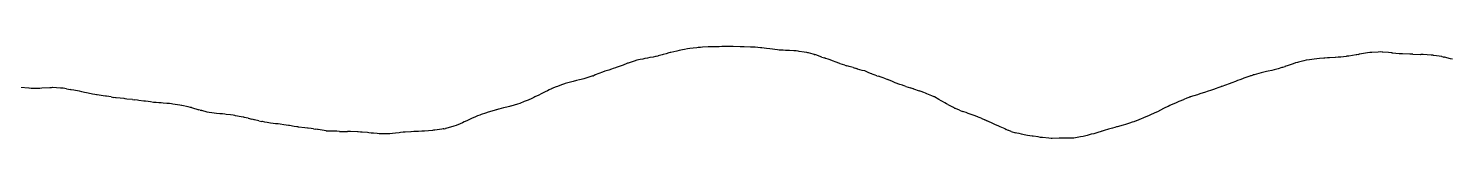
# Model space of a CAD drawing. Extents: x -19 to 227, y -64 to 33.
# Drawn here: x 20.95 to 61.13, y -10.67 to -8.08 of the extents above; entities that cross this region are included whole.
import ezdxf

# ---------------------------------------------------------------- set-up
doc = ezdxf.new("R2010")
doc.units = 0

msp = doc.modelspace()

# ---------------------------------------------------------------- linework, layer by layer
at = {"layer": 'MIDPLANE_Z0_OUTLINE'}
for p, q in [((38.2961, -8.4336), (38.2204, -8.4472)), ((38.3547, -8.4204), (38.2961, -8.4336)), ((38.4259, -8.4044), (38.3547, -8.4204)), ((38.4971, -8.3915), (38.4259, -8.4044)), ((38.5879, -8.3749), (38.4971, -8.3915)), ((38.6547, -8.3628), (38.5879, -8.3749)), ((38.6695, -8.3601), (38.6547, -8.3628)), ((38.7197, -8.3475), (38.6695, -8.3601)), ((38.7259, -8.3459), (38.7197, -8.3475)), ((38.8374, -8.3136), (38.7259, -8.3459)), ((38.8717, -8.3037), (38.8374, -8.3136)), ((38.9547, -8.2809), (38.8717, -8.3037)), ((39.0259, -8.2614), (38.9547, -8.2809)), ((39.0669, -8.2509), (39.0259, -8.2614)), ((39.0827, -8.2469), (39.0669, -8.2509)), ((39.2547, -8.2056), (39.0827, -8.2469)), ((39.3259, -8.1885), (39.2547, -8.2056)), ((39.4142, -8.1709), (39.3259, -8.1885)), ((39.4698, -8.1598), (39.4142, -8.1709)), ((39.5547, -8.1458), (39.4698, -8.1598)), ((39.6259, -8.1341), (39.5547, -8.1458)), ((39.713, -8.1239), (39.6259, -8.1341)), ((39.8181, -8.1115), (39.713, -8.1239)), ((39.8547, -8.1083), (39.8181, -8.1115)), ((39.9259, -8.1022), (39.8547, -8.1083)), ((39.9843, -8.0995), (39.9259, -8.1022)), ((40.1372, -8.0924), (39.9843, -8.0995)), ((40.1547, -8.0923), (40.1372, -8.0924)), ((40.2259, -8.0919), (40.1547, -8.0923)), ((40.2676, -8.0909), (40.2259, -8.0919)), ((40.4428, -8.0868), (40.2676, -8.0909)), ((40.4547, -8.0863), (40.4428, -8.0868)), ((40.5259, -8.0829), (40.4547, -8.0863)), ((40.5482, -8.0827), (40.5259, -8.0829)), ((40.748, -8.0816), (40.5482, -8.0827)), ((40.7547, -8.0817), (40.748, -8.0816)), ((40.8259, -8.0827), (40.7547, -8.0817)), ((40.8477, -8.0828), (40.8259, -8.0827)), ((41.0464, -8.0832), (40.8477, -8.0828)), ((41.0547, -8.0837), (41.0464, -8.0832)), ((41.1259, -8.0881), (41.0547, -8.0837)), ((41.1584, -8.0891), (41.1259, -8.0881)), ((41.3349, -8.0947), (41.1584, -8.0891)), ((41.3547, -8.0953), (41.3349, -8.0947)), ((41.4259, -8.0976), (41.3547, -8.0953)), ((41.4717, -8.1014), (41.4259, -8.0976)), ((41.6161, -8.1136), (41.4717, -8.1014)), ((41.6547, -8.1167), (41.6161, -8.1136)), ((41.7259, -8.1225), (41.6547, -8.1167)), ((41.7892, -8.1317), (41.7259, -8.1225)), ((41.8842, -8.1454), (41.7892, -8.1317)), ((41.9547, -8.1555), (41.8842, -8.1454)), ((42.0259, -8.1656), (41.9547, -8.1555)), ((42.094, -8.1747), (42.0259, -8.1656)), ((42.1476, -8.182), (42.094, -8.1747)), ((42.2547, -8.1849), (42.1476, -8.182)), ((42.3259, -8.1869), (42.2547, -8.1849)), ((42.3934, -8.1907), (42.3259, -8.1869)), ((42.4365, -8.1931), (42.3934, -8.1907)), ((42.5547, -8.1977), (42.4365, -8.1931)), ((42.6259, -8.2004), (42.5547, -8.1977)), ((42.6816, -8.2105), (42.6259, -8.2004)), ((42.7134, -8.2162), (42.6816, -8.2105)), ((42.8547, -8.2367), (42.7134, -8.2162)), ((42.9259, -8.247), (42.8547, -8.2367)), ((42.9569, -8.2561), (42.9259, -8.247)), ((42.9698, -8.2598), (42.9569, -8.2561)), ((43.1036, -8.295), (42.9698, -8.2598)), ((43.1369, -8.3037), (43.1036, -8.295)), ((43.1369, -8.3037), (43.1547, -8.3088)), ((43.206, -8.3237), (43.1547, -8.3088)), ((43.2226, -8.328), (43.206, -8.3237)), ((43.2259, -8.3289), (43.2226, -8.328)), ((43.3517, -8.3749), (43.2259, -8.3289)), ((43.3517, -8.3749), (43.4271, -8.4025)), ((43.4547, -8.4126), (43.4271, -8.4025)), ((43.5259, -8.4386), (43.4547, -8.4126)), ((57.2547, -8.4328), (57.188, -8.4416)), ((57.3259, -8.4233), (57.2547, -8.4328)), ((57.4055, -8.4166), (57.3259, -8.4233)), ((57.5229, -8.4067), (57.4055, -8.4166)), ((57.5547, -8.4055), (57.5229, -8.4067)), ((57.6259, -8.4028), (57.5547, -8.4055)), ((57.6867, -8.3984), (57.6259, -8.4028)), ((57.8426, -8.387), (57.6867, -8.3984)), ((57.8547, -8.3866), (57.8426, -8.387)), ((57.9259, -8.3839), (57.8547, -8.3866)), ((57.9539, -8.3806), (57.9259, -8.3839)), ((58.0021, -8.3749), (57.9539, -8.3806)), ((58.1547, -8.3569), (58.0021, -8.3749)), ((58.1752, -8.3545), (58.1547, -8.3569)), ((58.2206, -8.3484), (58.1752, -8.3545)), ((58.2259, -8.3477), (58.2206, -8.3484)), ((58.435, -8.314), (58.2259, -8.3477)), ((58.4547, -8.3109), (58.435, -8.314)), ((58.4994, -8.3037), (58.4547, -8.3109)), ((58.4994, -8.3037), (58.5043, -8.3028)), ((58.5043, -8.3028), (58.5259, -8.299)), ((58.5301, -8.2982), (58.5259, -8.299)), ((58.5317, -8.298), (58.5301, -8.2982)), ((58.7547, -8.261), (58.5317, -8.298)), ((58.8259, -8.2491), (58.7547, -8.261)), ((58.867, -8.2467), (58.8259, -8.2491)), ((58.884, -8.2457), (58.867, -8.2467)), ((59.0547, -8.2341), (58.884, -8.2457)), ((59.1259, -8.2293), (59.0547, -8.2341)), ((59.1718, -8.2342), (59.1259, -8.2293)), ((59.1931, -8.2365), (59.1718, -8.2342)), ((59.3547, -8.2483), (59.1931, -8.2365)), ((59.4259, -8.2535), (59.3547, -8.2483)), ((59.455, -8.2601), (59.4259, -8.2535)), ((59.4668, -8.2628), (59.455, -8.2601)), ((59.6547, -8.281), (59.4668, -8.2628)), ((59.7259, -8.2879), (59.6547, -8.281)), ((59.7371, -8.2884), (59.7259, -8.2879)), ((59.741, -8.2886), (59.7371, -8.2884)), ((59.9547, -8.2927), (59.741, -8.2886)), ((60.0259, -8.2941), (59.9547, -8.2927)), ((60.0327, -8.2945), (60.0259, -8.2941)), ((60.035, -8.2946), (60.0327, -8.2945)), ((60.035, -8.2946), (60.2547, -8.3035)), ((60.2547, -8.3035), (60.2596, -8.3037)), ((60.2608, -8.3037), (60.2596, -8.3037)), ((60.3232, -8.3064), (60.2608, -8.3037)), ((60.3254, -8.3066), (60.3232, -8.3064)), ((60.3259, -8.3066), (60.3254, -8.3066)), ((60.5547, -8.3225), (60.3259, -8.3066)), ((60.6037, -8.3259), (60.5547, -8.3225)), ((60.6223, -8.3279), (60.6037, -8.3259)), ((60.6259, -8.3283), (60.6223, -8.3279)), ((60.8547, -8.3652), (60.6259, -8.3283)), ((60.8631, -8.3665), (60.8547, -8.3652)), ((60.9068, -8.3749), (60.8631, -8.3665)), ((60.9068, -8.3749), (60.9259, -8.3786)), ((60.9347, -8.3808), (60.9259, -8.3786)), ((61.1053, -8.4243), (60.9347, -8.3808)), ((61.1547, -8.4348), (61.1053, -8.4243)), ((37.1547, -8.8053), (36.9477, -8.8819)), ((37.2259, -8.779), (37.1547, -8.8053)), ((37.3363, -8.7425), (37.2259, -8.779)), ((37.4123, -8.7174), (37.3363, -8.7425)), ((37.4547, -8.7033), (37.4123, -8.7174)), ((37.5259, -8.6796), (37.4547, -8.7033)), ((37.5388, -8.6749), (37.5259, -8.6796)), ((37.6863, -8.6216), (37.5388, -8.6749)), ((37.736, -8.6037), (37.6863, -8.6216)), ((37.7547, -8.5956), (37.736, -8.6037)), ((37.8259, -8.565), (37.7547, -8.5956)), ((37.8671, -8.5519), (37.8259, -8.565)), ((37.8827, -8.5469), (37.8671, -8.5519)), ((38.0547, -8.4885), (37.8827, -8.5469)), ((38.1259, -8.4642), (38.0547, -8.4885)), ((38.2204, -8.4472), (38.1259, -8.4642)), ((43.5828, -8.4595), (43.5259, -8.4386)), ((43.6466, -8.483), (43.5828, -8.4595)), ((43.7547, -8.5251), (43.6466, -8.483)), ((43.8259, -8.5529), (43.7547, -8.5251)), ((43.8536, -8.5614), (43.8259, -8.5529)), ((43.8647, -8.5649), (43.8536, -8.5614)), ((43.937, -8.5862), (43.8647, -8.5649)), ((43.9959, -8.6037), (43.937, -8.5862)), ((43.9959, -8.6037), (44.0547, -8.6205)), ((44.097, -8.6326), (44.0547, -8.6205)), ((44.1222, -8.6392), (44.097, -8.6326)), ((44.1259, -8.6402), (44.1222, -8.6392)), ((44.2342, -8.6749), (44.1259, -8.6402)), ((44.2342, -8.6749), (44.3254, -8.7042)), ((44.3547, -8.7138), (44.3254, -8.7042)), ((44.4259, -8.7373), (44.3547, -8.7138)), ((44.4888, -8.752), (44.4259, -8.7373)), ((44.5608, -8.7688), (44.4888, -8.752)), ((44.6547, -8.8094), (44.5608, -8.7688)), ((44.7259, -8.8403), (44.6547, -8.8094)), ((55.7547, -8.8217), (55.5557, -8.874)), ((55.8259, -8.803), (55.7547, -8.8217)), ((55.9073, -8.7862), (55.8259, -8.803)), ((55.9528, -8.7768), (55.9073, -8.7862)), ((56.0547, -8.7554), (55.9528, -8.7768)), ((56.1259, -8.7404), (56.0547, -8.7554)), ((56.2378, -8.7067), (56.1259, -8.7404)), ((56.3429, -8.6749), (56.2378, -8.7067)), ((56.3547, -8.6714), (56.3429, -8.6749)), ((56.3598, -8.6699), (56.3547, -8.6714)), ((56.4184, -8.6481), (56.3598, -8.6699)), ((56.4259, -8.6453), (56.4184, -8.6481)), ((56.5152, -8.6135), (56.4259, -8.6453)), ((56.5426, -8.6037), (56.5152, -8.6135)), ((56.6547, -8.5655), (56.5426, -8.6037)), ((56.7259, -8.5412), (56.6547, -8.5655)), ((56.7838, -8.527), (56.7259, -8.5412)), ((56.8087, -8.5209), (56.7838, -8.527)), ((56.9547, -8.4843), (56.8087, -8.5209)), ((57.0259, -8.4665), (56.9547, -8.4843)), ((57.1169, -8.4525), (57.0259, -8.4665)), ((57.188, -8.4416), (57.1169, -8.4525)), ((20.9547, -9.2571), (20.7259, -9.2338)), ((21.6209, -9.2401), (21.5873, -9.2423)), ((21.6259, -9.2398), (21.6209, -9.2401)), ((21.8547, -9.2554), (21.6259, -9.2398)), ((35.8462, -9.2189), (35.7259, -9.2683)), ((35.8834, -9.2037), (35.8462, -9.2189)), ((35.9547, -9.1757), (35.8834, -9.2037)), ((36.0259, -9.1477), (35.9547, -9.1757)), ((36.0821, -9.131), (36.0259, -9.1477)), ((36.1055, -9.1241), (36.0821, -9.131)), ((36.2547, -9.0829), (36.1055, -9.1241)), ((36.3259, -9.0632), (36.2547, -9.0829)), ((36.4264, -9.0404), (36.3259, -9.0632)), ((36.5077, -9.0219), (36.4264, -9.0404)), ((36.5547, -9.0112), (36.5077, -9.0219)), ((36.6259, -8.9951), (36.5547, -9.0112)), ((36.6829, -8.9749), (36.6259, -8.9951)), ((36.8232, -8.9253), (36.6829, -8.9749)), ((36.8547, -8.9142), (36.8232, -8.9253)), ((36.8843, -8.9037), (36.8547, -8.9142)), ((36.8843, -8.9037), (36.8895, -8.9019)), ((36.8895, -8.9019), (36.9259, -8.8898)), ((36.9421, -8.8839), (36.9259, -8.8898)), ((36.9477, -8.8819), (36.9421, -8.8839)), ((44.7592, -8.8512), (44.7259, -8.8403)), ((44.7736, -8.856), (44.7592, -8.8512)), ((44.8535, -8.8846), (44.7736, -8.856)), ((44.9068, -8.9037), (44.8535, -8.8846)), ((44.9068, -8.9037), (44.9547, -8.918)), ((44.9984, -8.9312), (44.9547, -8.918)), ((45.0226, -8.9415), (44.9984, -8.9312)), ((45.0259, -8.9429), (45.0226, -8.9415)), ((45.1113, -8.9749), (45.0259, -8.9429)), ((45.1113, -8.9749), (45.2156, -9.014)), ((45.2547, -9.0297), (45.2156, -9.014)), ((45.3259, -9.0583), (45.2547, -9.0297)), ((45.3789, -9.0836), (45.3259, -9.0583)), ((45.4243, -9.1053), (45.3789, -9.0836)), ((45.5547, -9.1492), (45.4243, -9.1053)), ((45.6259, -9.1732), (45.5547, -9.1492)), ((45.6425, -9.179), (45.6259, -9.1732)), ((45.6486, -9.1811), (45.6425, -9.179)), ((45.6752, -9.1891), (45.6486, -9.1811)), ((45.7234, -9.2037), (45.6752, -9.1891)), ((45.7234, -9.2037), (45.8547, -9.2476)), ((54.5547, -9.2361), (54.4513, -9.2749)), ((54.6169, -9.2127), (54.5547, -9.2361)), ((54.6241, -9.2098), (54.6169, -9.2127)), ((54.6259, -9.209), (54.6241, -9.2098)), ((54.6391, -9.2048), (54.6259, -9.209)), ((54.6429, -9.2037), (54.6391, -9.2048)), ((54.8547, -9.1307), (54.6429, -9.2037)), ((54.9259, -9.1061), (54.8547, -9.1307)), ((55.0316, -9.0635), (54.9259, -9.1061)), ((55.0893, -9.0403), (55.0316, -9.0635)), ((55.1547, -9.0151), (55.0893, -9.0403)), ((55.2259, -8.9876), (55.1547, -9.0151)), ((55.2615, -8.9749), (55.2259, -8.9876)), ((55.4056, -8.9235), (55.2615, -8.9749)), ((55.4547, -8.906), (55.4056, -8.9235)), ((55.4612, -8.9037), (55.4547, -8.906)), ((55.4612, -8.9037), (55.4633, -8.903)), ((55.4633, -8.903), (55.5259, -8.882)), ((55.5479, -8.876), (55.5259, -8.882)), ((55.5557, -8.874), (55.5479, -8.876)), ((20.9709, -9.2587), (20.9547, -9.2571)), ((21.0234, -9.2636), (20.9709, -9.2587)), ((21.0259, -9.2638), (21.0234, -9.2636)), ((21.2547, -9.2601), (21.0259, -9.2638)), ((21.2698, -9.2598), (21.2547, -9.2601)), ((21.3214, -9.2549), (21.2698, -9.2598)), ((21.3259, -9.2545), (21.3214, -9.2549)), ((21.5547, -9.2438), (21.3259, -9.2545)), ((21.5873, -9.2423), (21.5547, -9.2438)), ((21.8729, -9.2567), (21.8547, -9.2554)), ((21.9224, -9.2583), (21.8729, -9.2567)), ((21.9259, -9.2584), (21.9224, -9.2583)), ((22.0212, -9.2749), (21.9259, -9.2584)), ((22.0212, -9.2749), (22.135, -9.2947)), ((22.1547, -9.2975), (22.135, -9.2947)), ((22.2259, -9.3078), (22.1547, -9.2975)), ((22.2764, -9.319), (22.2259, -9.3078)), ((22.3862, -9.3434), (22.2764, -9.319)), ((22.4547, -9.3586), (22.3862, -9.3434)), ((22.5259, -9.3744), (22.4547, -9.3586)), ((22.5883, -9.3872), (22.5259, -9.3744)), ((22.6331, -9.3965), (22.5883, -9.3872)), ((22.7547, -9.4213), (22.6331, -9.3965)), ((22.8259, -9.4358), (22.7547, -9.4213)), ((22.8669, -9.4417), (22.8259, -9.4358)), ((22.8852, -9.4444), (22.8669, -9.4417)), ((23.0547, -9.4669), (22.8852, -9.4444)), ((23.1259, -9.4763), (23.0547, -9.4669)), ((23.1444, -9.4779), (23.1259, -9.4763)), ((23.1511, -9.4785), (23.1444, -9.4779)), ((23.2169, -9.4911), (23.1511, -9.4785)), ((23.2823, -9.5037), (23.2169, -9.4911)), ((23.2823, -9.5037), (23.3547, -9.5161)), ((23.4049, -9.5247), (23.3547, -9.5161)), ((23.4224, -9.527), (23.4049, -9.5247)), ((23.4259, -9.5275), (23.4224, -9.527)), ((23.6547, -9.5506), (23.4259, -9.5275)), ((23.6768, -9.5528), (23.6547, -9.5506)), ((23.7232, -9.5608), (23.6768, -9.5528)), ((23.7259, -9.5612), (23.7232, -9.5608)), ((23.881, -9.5749), (23.7259, -9.5612)), ((23.881, -9.5749), (23.9487, -9.5809)), ((23.9547, -9.5819), (23.9487, -9.5809)), ((24.0259, -9.5938), (23.9547, -9.5819)), ((24.0641, -9.5994), (24.0259, -9.5938)), ((24.209, -9.6206), (24.0641, -9.5994)), ((24.2547, -9.6257), (24.209, -9.6206)), ((24.3259, -9.6336), (24.2547, -9.6257)), ((24.3928, -9.6433), (24.3259, -9.6336)), ((24.4744, -9.6552), (24.3928, -9.6433)), ((34.9487, -9.6334), (34.8259, -9.6839)), ((35.0293, -9.6003), (34.9487, -9.6334)), ((35.0547, -9.5901), (35.0293, -9.6003)), ((35.0926, -9.5749), (35.0547, -9.5901)), ((35.1207, -9.5637), (35.0926, -9.5749)), ((35.1259, -9.5616), (35.1207, -9.5637)), ((35.2202, -9.5173), (35.1259, -9.5616)), ((35.2493, -9.5037), (35.2202, -9.5173)), ((35.3547, -9.4523), (35.2493, -9.5037)), ((35.4259, -9.4175), (35.3547, -9.4523)), ((35.542, -9.3588), (35.4259, -9.4175)), ((35.6003, -9.3293), (35.542, -9.3588)), ((35.6547, -9.3029), (35.6003, -9.3293)), ((35.7122, -9.2749), (35.6547, -9.3029)), ((35.7224, -9.27), (35.7122, -9.2749)), ((35.7259, -9.2683), (35.7224, -9.27)), ((45.8752, -9.2544), (45.8547, -9.2476)), ((45.9252, -9.2712), (45.8752, -9.2544)), ((45.9259, -9.2715), (45.9252, -9.2712)), ((45.9353, -9.2749), (45.9259, -9.2715)), ((45.9353, -9.2749), (46.0957, -9.3339)), ((46.1547, -9.3536), (46.0957, -9.3339)), ((46.2259, -9.3774), (46.1547, -9.3536)), ((46.2783, -9.3994), (46.2259, -9.3774)), ((46.3148, -9.4148), (46.2783, -9.3994)), ((46.4547, -9.4711), (46.3148, -9.4148)), ((46.5259, -9.4998), (46.4547, -9.4711)), ((46.5278, -9.5007), (46.5259, -9.4998)), ((46.5285, -9.5011), (46.5278, -9.5007)), ((46.5299, -9.5018), (46.5285, -9.5011)), ((46.5338, -9.5037), (46.5299, -9.5018)), ((46.6577, -9.5749), (46.5338, -9.5037)), ((46.7193, -9.6103), (46.6577, -9.5749)), ((46.7547, -9.6286), (46.7193, -9.6103)), ((46.8259, -9.6654), (46.7547, -9.6286)), ((53.4259, -9.6356), (53.3547, -9.6665)), ((53.5577, -9.581), (53.4259, -9.6356)), ((53.5723, -9.5749), (53.5577, -9.581)), ((53.6547, -9.5408), (53.5723, -9.5749)), ((53.713, -9.5166), (53.6547, -9.5408)), ((53.7233, -9.5129), (53.713, -9.5166)), ((53.7259, -9.5119), (53.7233, -9.5129)), ((53.7453, -9.5055), (53.7259, -9.5119)), ((53.7509, -9.5037), (53.7453, -9.5055)), ((53.9547, -9.4409), (53.7509, -9.5037)), ((54.0259, -9.419), (53.9547, -9.4409)), ((54.1125, -9.3889), (54.0259, -9.419)), ((54.1556, -9.374), (54.1125, -9.3889)), ((54.2547, -9.3438), (54.1556, -9.374)), ((54.3259, -9.322), (54.2547, -9.3438)), ((54.4415, -9.2786), (54.3259, -9.322)), ((54.4513, -9.2749), (54.4415, -9.2786)), ((24.5547, -9.6625), (24.4744, -9.6552)), ((24.6259, -9.6689), (24.5547, -9.6625)), ((24.6979, -9.6734), (24.6259, -9.6689)), ((24.7528, -9.6769), (24.6979, -9.6734)), ((24.8547, -9.685), (24.7528, -9.6769)), ((24.9259, -9.6907), (24.8547, -9.685)), ((24.9875, -9.6989), (24.9259, -9.6907)), ((25.0256, -9.704), (24.9875, -9.6989)), ((25.1547, -9.7231), (25.0256, -9.704)), ((25.2259, -9.7337), (25.1547, -9.7231)), ((25.2654, -9.7424), (25.2259, -9.7337)), ((25.2833, -9.7463), (25.2654, -9.7424)), ((25.4547, -9.7827), (25.2833, -9.7463)), ((25.5259, -9.7978), (25.4547, -9.7827)), ((25.5294, -9.7987), (25.5259, -9.7978)), ((25.5306, -9.799), (25.5294, -9.7987)), ((25.5355, -9.8003), (25.5306, -9.799)), ((25.5484, -9.8037), (25.5355, -9.8003)), ((25.5484, -9.8037), (25.7547, -9.8652)), ((25.7622, -9.8674), (25.7547, -9.8652)), ((25.7937, -9.8749), (25.7622, -9.8674)), ((25.7937, -9.8749), (25.8259, -9.8826)), ((25.8424, -9.8876), (25.8259, -9.8826)), ((25.9954, -9.9342), (25.8424, -9.8876)), ((26.0547, -9.9438), (25.9954, -9.9342)), ((26.1259, -9.9553), (26.0547, -9.9438)), ((26.1959, -9.9638), (26.1259, -9.9553)), ((26.2582, -9.9714), (26.1959, -9.9638)), ((26.3547, -9.977), (26.2582, -9.9714)), ((26.4259, -9.9812), (26.3547, -9.977)), ((26.4895, -9.9908), (26.4259, -9.9812)), ((26.5323, -9.9973), (26.4895, -9.9908)), ((26.6547, -10.0116), (26.5323, -9.9973)), ((26.7259, -10.0199), (26.6547, -10.0116)), ((26.7726, -10.0293), (26.7259, -10.0199)), ((26.7956, -10.034), (26.7726, -10.0293)), ((26.9547, -10.0629), (26.7956, -10.034)), ((33.6259, -10.0387), (33.5547, -10.0694)), ((33.6972, -10.0126), (33.6259, -10.0387)), ((33.7284, -10.0012), (33.6972, -10.0126)), ((33.8547, -9.9566), (33.7284, -10.0012)), ((33.9259, -9.9314), (33.8547, -9.9566)), ((34.032, -9.9014), (33.9259, -9.9314)), ((34.1257, -9.8749), (34.032, -9.9014)), ((34.1547, -9.8667), (34.1257, -9.8749)), ((34.1661, -9.8635), (34.1547, -9.8667)), ((34.2198, -9.8499), (34.1661, -9.8635)), ((34.2259, -9.8483), (34.2198, -9.8499)), ((34.3636, -9.8142), (34.2259, -9.8483)), ((34.4059, -9.8037), (34.3636, -9.8142)), ((34.4547, -9.7922), (34.4059, -9.8037)), ((34.5259, -9.7755), (34.4547, -9.7922)), ((34.5567, -9.7655), (34.5259, -9.7755)), ((34.5678, -9.7618), (34.5567, -9.7655)), ((34.7547, -9.7054), (34.5678, -9.7618)), ((34.8259, -9.6839), (34.7547, -9.7054)), ((46.8734, -9.6952), (46.8259, -9.6654)), ((46.9109, -9.7187), (46.8734, -9.6952)), ((46.9109, -9.7187), (47.0547, -9.7953)), ((47.0547, -9.7953), (47.0704, -9.8037)), ((47.0726, -9.805), (47.0704, -9.8037)), ((47.1051, -9.8246), (47.0726, -9.805)), ((47.1227, -9.8316), (47.1051, -9.8246)), ((47.1259, -9.8329), (47.1227, -9.8316)), ((47.2333, -9.8749), (47.1259, -9.8329)), ((47.2333, -9.8749), (47.3205, -9.9091)), ((47.3547, -9.9203), (47.3205, -9.9091)), ((47.4259, -9.9436), (47.3547, -9.9203)), ((47.4812, -9.9668), (47.4259, -9.9436)), ((47.5387, -9.9909), (47.4812, -9.9668)), ((47.6547, -10.0305), (47.5387, -9.9909)), ((47.7259, -10.0547), (47.6547, -10.0305)), ((52.5882, -10.0286), (52.5259, -10.0582)), ((52.6127, -10.0169), (52.5882, -10.0286)), ((52.7547, -9.9527), (52.6127, -10.0169)), ((52.8259, -9.9204), (52.7547, -9.9527)), ((52.9141, -9.8749), (52.8259, -9.9204)), ((52.9986, -9.8313), (52.9141, -9.8749)), ((53.0522, -9.8037), (52.9986, -9.8313)), ((53.0547, -9.8025), (53.0522, -9.8037)), ((53.1259, -9.7678), (53.0547, -9.8025)), ((53.1744, -9.7454), (53.1259, -9.7678)), ((53.1926, -9.737), (53.1744, -9.7454)), ((53.3547, -9.6665), (53.1926, -9.737)), ((27.0259, -10.0758), (26.9547, -10.0629)), ((27.0428, -10.0795), (27.0259, -10.0758)), ((27.0488, -10.0808), (27.0428, -10.0795)), ((27.0921, -10.0903), (27.0488, -10.0808)), ((27.1528, -10.1037), (27.0921, -10.0903)), ((27.1528, -10.1037), (27.2547, -10.1282)), ((27.2924, -10.1372), (27.2547, -10.1282)), ((27.3221, -10.1444), (27.2924, -10.1372)), ((27.3259, -10.1453), (27.3221, -10.1444)), ((27.4564, -10.1749), (27.3259, -10.1453)), ((27.4564, -10.1749), (27.5365, -10.1931)), ((27.5547, -10.1976), (27.5365, -10.1931)), ((27.6259, -10.2153), (27.5547, -10.1976)), ((27.6838, -10.2253), (27.6259, -10.2153)), ((27.7864, -10.2432), (27.6838, -10.2253)), ((27.8547, -10.2507), (27.7864, -10.2432)), ((27.9259, -10.2586), (27.8547, -10.2507)), ((27.9965, -10.2663), (27.9259, -10.2586)), ((28.0568, -10.2728), (27.9965, -10.2663)), ((28.1547, -10.288), (28.0568, -10.2728)), ((28.2259, -10.299), (28.1547, -10.288)), ((28.2869, -10.3044), (28.2259, -10.299)), ((28.3221, -10.3075), (28.2869, -10.3044)), ((28.4547, -10.3329), (28.3221, -10.3075)), ((28.5259, -10.3466), (28.4547, -10.3329)), ((28.5619, -10.3508), (28.5259, -10.3466)), ((28.577, -10.3526), (28.5619, -10.3508)), ((28.7547, -10.3719), (28.577, -10.3526)), ((28.8259, -10.3796), (28.7547, -10.3719)), ((28.8411, -10.3821), (28.8259, -10.3796)), ((28.8466, -10.383), (28.8411, -10.3821)), ((28.9302, -10.3945), (28.8466, -10.383)), ((28.9967, -10.4037), (28.9302, -10.3945)), ((28.9967, -10.4037), (29.0547, -10.4117)), ((29.1102, -10.4194), (29.0547, -10.4117)), ((29.1231, -10.4212), (29.1102, -10.4194)), ((29.1259, -10.4217), (29.1231, -10.4212)), ((29.3547, -10.4629), (29.1259, -10.4217)), ((32.3852, -10.4444), (32.3547, -10.4475)), ((32.4211, -10.4435), (32.3852, -10.4444)), ((32.4259, -10.4434), (32.4211, -10.4435)), ((32.6201, -10.413), (32.4259, -10.4434)), ((32.6547, -10.4076), (32.6201, -10.413)), ((32.6797, -10.4037), (32.6547, -10.4076)), ((32.6797, -10.4037), (32.6847, -10.4029)), ((32.6847, -10.4029), (32.7259, -10.3963)), ((32.7329, -10.3948), (32.7259, -10.3963)), ((32.7354, -10.3942), (32.7329, -10.3948)), ((32.9547, -10.3303), (32.7354, -10.3942)), ((33.0259, -10.3095), (32.9547, -10.3303)), ((33.1391, -10.2579), (33.0259, -10.3095)), ((33.1993, -10.2303), (33.1391, -10.2579)), ((33.2547, -10.2056), (33.1993, -10.2303)), ((33.3234, -10.1749), (33.2547, -10.2056)), ((33.3253, -10.1741), (33.3234, -10.1749)), ((33.3259, -10.1738), (33.3253, -10.1741)), ((33.4401, -10.1202), (33.3259, -10.1738)), ((33.4754, -10.1037), (33.4401, -10.1202)), ((33.5547, -10.0694), (33.4754, -10.1037)), ((47.75, -10.0656), (47.7259, -10.0547)), ((47.7597, -10.0699), (47.75, -10.0656)), ((47.7943, -10.0834), (47.7597, -10.0699)), ((47.8464, -10.1037), (47.7943, -10.0834)), ((47.8464, -10.1037), (47.9547, -10.1518)), ((47.9707, -10.1589), (47.9547, -10.1518)), ((48.0123, -10.1749), (47.9707, -10.1589)), ((48.0123, -10.1749), (48.0259, -10.1802)), ((48.0363, -10.1851), (48.0259, -10.1802)), ((48.1779, -10.2518), (48.0363, -10.1851)), ((48.2547, -10.2858), (48.1779, -10.2518)), ((48.3259, -10.3174), (48.2547, -10.2858)), ((48.366, -10.3347), (48.3259, -10.3174)), ((48.3862, -10.3435), (48.366, -10.3347)), ((48.4819, -10.3854), (48.3862, -10.3435)), ((48.5236, -10.4037), (48.4819, -10.3854)), ((48.5236, -10.4037), (48.5547, -10.4189)), ((48.5923, -10.4373), (48.5547, -10.4189)), ((48.623, -10.4511), (48.5923, -10.4373)), ((51.4429, -10.4143), (51.3259, -10.4489)), ((51.479, -10.4037), (51.4429, -10.4143)), ((51.5547, -10.3824), (51.479, -10.4037)), ((51.6259, -10.3624), (51.5547, -10.3824)), ((51.6687, -10.3494), (51.6259, -10.3624)), ((51.6852, -10.3444), (51.6687, -10.3494)), ((51.8547, -10.2965), (51.6852, -10.3444)), ((51.9259, -10.2763), (51.8547, -10.2965)), ((52.0378, -10.2391), (51.9259, -10.2763)), ((52.1167, -10.2129), (52.0378, -10.2391)), ((52.1547, -10.2016), (52.1167, -10.2129)), ((52.2259, -10.1804), (52.1547, -10.2016)), ((52.2391, -10.1749), (52.2259, -10.1804)), ((52.368, -10.1218), (52.2391, -10.1749)), ((52.4119, -10.1037), (52.368, -10.1218)), ((52.4547, -10.0866), (52.4119, -10.1037)), ((52.5259, -10.0582), (52.4547, -10.0866)), ((29.3649, -10.4647), (29.3547, -10.4629)), ((29.4246, -10.4698), (29.3649, -10.4647)), ((29.4259, -10.4699), (29.4246, -10.4698)), ((29.6547, -10.4735), (29.4259, -10.4699)), ((29.6561, -10.4735), (29.6547, -10.4735)), ((29.7259, -10.4748), (29.6561, -10.4735)), ((29.7259, -10.4748), (29.7259, -10.4748)), ((29.7344, -10.4749), (29.7259, -10.4748)), ((29.7344, -10.4749), (29.9519, -10.4777)), ((29.9547, -10.4778), (29.9519, -10.4777)), ((30.0259, -10.4802), (29.9547, -10.4778)), ((30.0404, -10.4809), (30.0259, -10.4802)), ((30.2385, -10.4911), (30.0404, -10.4809)), ((30.2547, -10.4922), (30.2385, -10.4911)), ((30.3259, -10.4969), (30.2547, -10.4922)), ((30.3714, -10.5002), (30.3259, -10.4969)), ((30.519, -10.5106), (30.3714, -10.5002)), ((30.5547, -10.5141), (30.519, -10.5106)), ((30.6259, -10.521), (30.5547, -10.5141)), ((30.692, -10.5266), (30.6259, -10.521)), ((30.7945, -10.5352), (30.692, -10.5266)), ((30.8547, -10.5408), (30.7945, -10.5352)), ((30.9259, -10.5474), (30.8547, -10.5408)), ((31.004, -10.548), (30.9259, -10.5474)), ((31.0811, -10.5485), (31.004, -10.548)), ((31.1547, -10.5435), (31.0811, -10.5485)), ((31.2259, -10.5386), (31.1547, -10.5435)), ((31.3143, -10.528), (31.2259, -10.5386)), ((31.4135, -10.5161), (31.3143, -10.528)), ((31.4547, -10.5108), (31.4135, -10.5161)), ((31.5259, -10.5016), (31.4547, -10.5108)), ((31.5853, -10.4973), (31.5259, -10.5016)), ((31.744, -10.4856), (31.5853, -10.4973)), ((31.7547, -10.4849), (31.744, -10.4856)), ((31.8259, -10.4802), (31.7547, -10.4849)), ((31.8419, -10.4796), (31.8259, -10.4802)), ((31.9637, -10.4749), (31.8419, -10.4796)), ((32.0547, -10.4714), (31.9637, -10.4749)), ((32.0583, -10.4713), (32.0547, -10.4714)), ((32.1248, -10.4711), (32.0583, -10.4713)), ((32.1259, -10.4711), (32.1248, -10.4711)), ((32.3547, -10.4475), (32.1259, -10.4711)), ((48.6259, -10.4525), (48.623, -10.4511)), ((48.6956, -10.4749), (48.6259, -10.4525)), ((48.6956, -10.4749), (48.8159, -10.5137)), ((48.8547, -10.5225), (48.8159, -10.5137)), ((48.9259, -10.5387), (48.8547, -10.5225)), ((48.9894, -10.5531), (48.9259, -10.5387)), ((49.0605, -10.5692), (48.9894, -10.5531)), ((49.1547, -10.5871), (49.0605, -10.5692)), ((49.2259, -10.6008), (49.1547, -10.5871)), ((49.2866, -10.6058), (49.2259, -10.6008)), ((49.321, -10.6086), (49.2866, -10.6058)), ((49.4547, -10.6321), (49.321, -10.6086)), ((49.5259, -10.6447), (49.4547, -10.6321)), ((49.5665, -10.6457), (49.5259, -10.6447)), ((49.5835, -10.6461), (49.5665, -10.6457)), ((49.7547, -10.6642), (49.5835, -10.6461)), ((49.8259, -10.6718), (49.7547, -10.6642)), ((49.8487, -10.6725), (49.8259, -10.6718)), ((49.8568, -10.6728), (49.8487, -10.6725)), ((50.0547, -10.6702), (49.8568, -10.6728)), ((50.1259, -10.6693), (50.0547, -10.6702)), ((50.1503, -10.6703), (50.1259, -10.6693)), ((50.159, -10.6706), (50.1503, -10.6703)), ((50.3547, -10.6691), (50.159, -10.6706)), ((50.4259, -10.6685), (50.3547, -10.6691)), ((50.4549, -10.6653), (50.4259, -10.6685)), ((50.4655, -10.6641), (50.4549, -10.6653)), ((50.6547, -10.6311), (50.4655, -10.6641)), ((50.7259, -10.6186), (50.6547, -10.6311)), ((50.8039, -10.5975), (50.7259, -10.6186)), ((50.8425, -10.5871), (50.8039, -10.5975)), ((50.9547, -10.5584), (50.8425, -10.5871)), ((51.0259, -10.5402), (50.9547, -10.5584)), ((51.1385, -10.5057), (51.0259, -10.5402)), ((51.2388, -10.4749), (51.1385, -10.5057)), ((51.2547, -10.4701), (51.2388, -10.4749)), ((51.2617, -10.4679), (51.2547, -10.4701)), ((51.3194, -10.4508), (51.2617, -10.4679)), ((51.3259, -10.4489), (51.3194, -10.4508))]:
    msp.add_line(p, q, dxfattribs=at)

doc.saveas('drawing.dxf')
